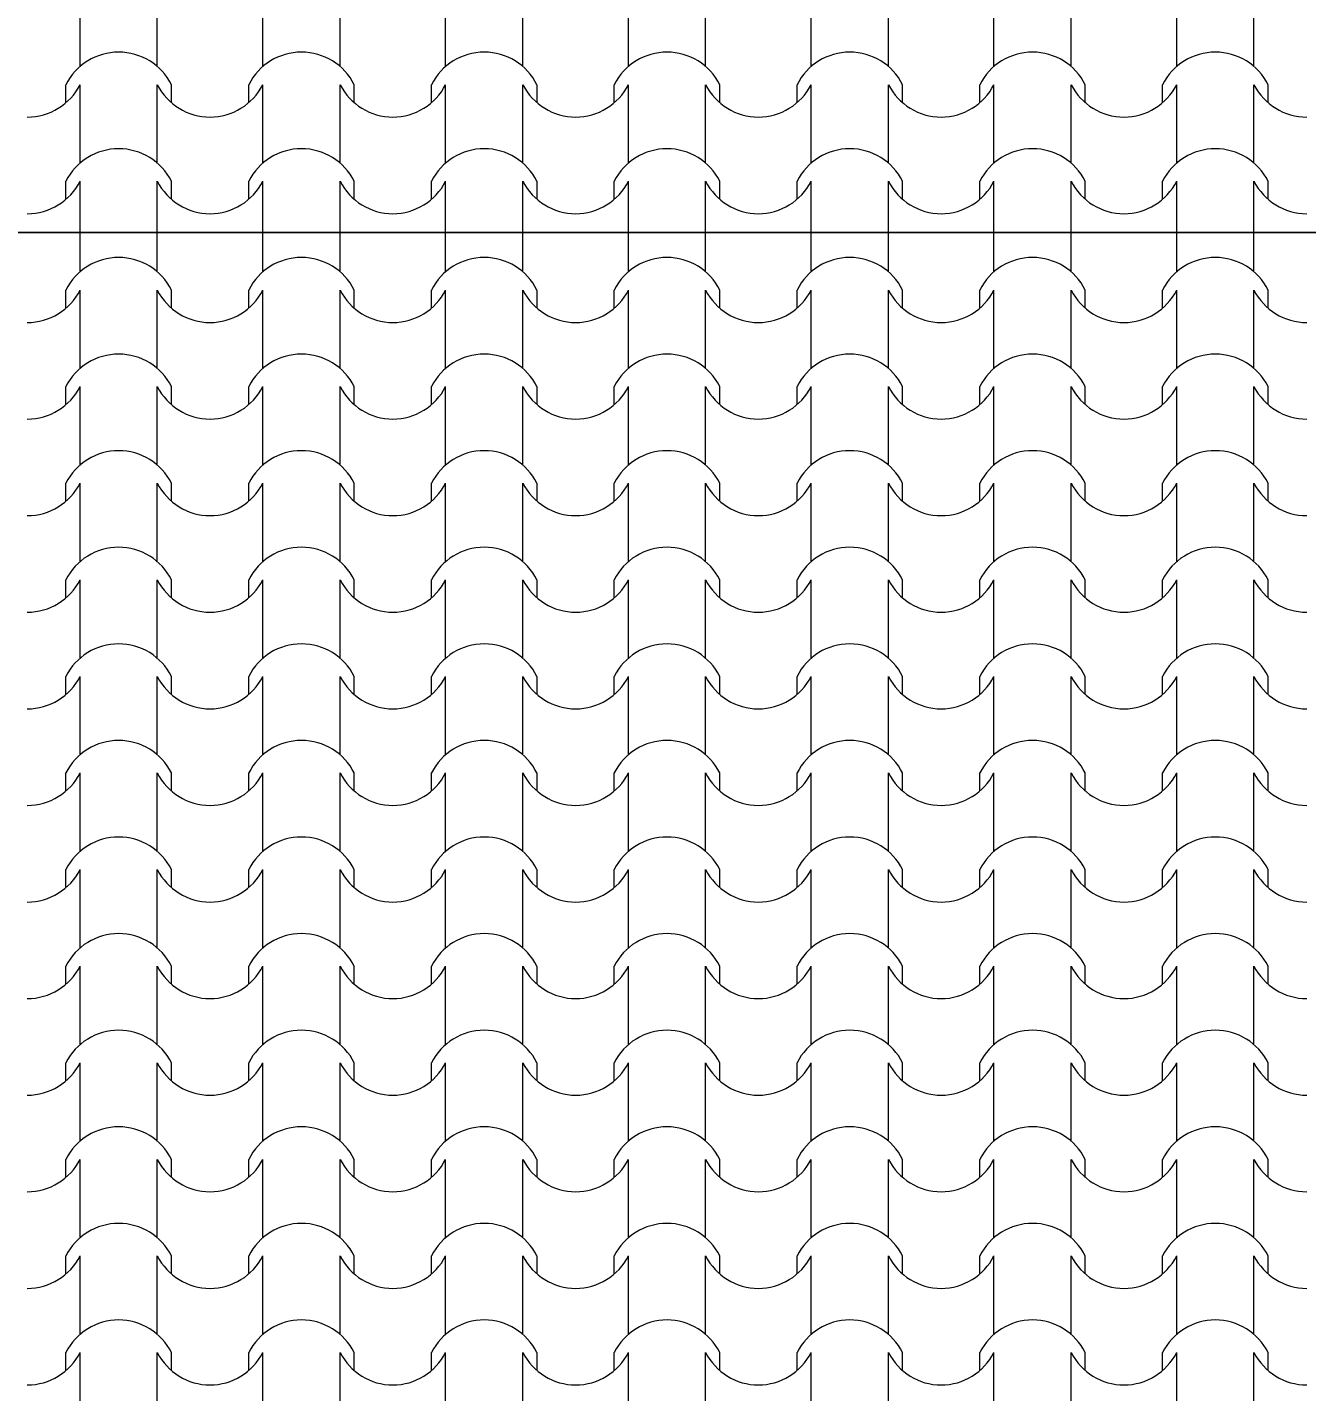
# Model space of a CAD drawing. Header units: feet. Extents: x 2791058 to 2855058, y -67651 to -26651.
# Drawn here: x 2814498 to 2818480, y -53667 to -49419 of the extents above; entities that cross this region are included whole.
import ezdxf

# ---------------------------------------------------------------- set-up
doc = ezdxf.new("R2010")
doc.units = ezdxf.units.FT
doc.header["$MEASUREMENT"] = 0
doc.linetypes.add('Dashed', pattern=[282.222223, 141.111112, -141.111112])
doc.layers.add('Dimensioning - General', color=7, linetype='Continuous')
for name, color, linetype, lineweight in [('Dimensioning - General_Pen_No__1', 7, 'Continuous', 0), ('Model Unit - Zone_Pen_No__101', 252, 'Continuous', 0), ('Structural - Bearing_Pen_No__1', 7, 'Continuous', 0)]:
    doc.layers.add(name, color=color, linetype=linetype, lineweight=lineweight)
doc.layers.add('Structural - Bearing_Pen_No__82', color=7, linetype='Continuous', lineweight=0, true_color=0xaaaaaa)
doc.styles.add('GENERATED_STYLE_2', font='arial.ttf')
doc.dimstyles.new('GENERATED_STYLE__2', dxfattribs={"dimtxt": 250, "dimasz": 190, "dimexe": 0.18, "dimexo": 3, "dimgap": 0.09, "dimtad": 1, "dimtih": 1, "dimtoh": 1, "dimlfac": 0.001, "dimzin": 0, "dimdsep": 46, "dimtxsty": 'GENERATED_STYLE_2', "dimblk": 'ARROWHEAD_2', "dimblk1": 'ARROWHEAD_2', "dimblk2": 'ARROWHEAD_2', "dimcen": 0.09, "dimclrd": 7, "dimclre": 7, "dimclrt": 7, "dimadec": 0, "dimazin": 0, "dimtfac": 1, "dimtdec": 4, "dimtmove": 0, "dimatfit": 3, "dimfxl": 1, "dimtolj": 1, "dimtzin": 0, "dimarcsym": 0})

# ---------------------------------------------------------------- blocks, each defined once
blk = doc.blocks.new('*X1', base_point=(2247653.8, -76425))
at = {"layer": 'Structural - Bearing_Pen_No__82', "color": 253, "linetype": 'Continuous', "lineweight": 0, "true_color": 0xaaaaaa}
for p, q in [((2814661.8, -50180.5), (2814661.8, -50058.5)), ((2814902.2, -50180.5), (2814902.2, -50058.5)), ((2815230.7, -50180.5), (2815230.7, -50058.5)), ((2815471.2, -50180.5), (2815471.2, -50058.5)), ((2815799.7, -50180.5), (2815799.7, -50058.5)), ((2816040.2, -50180.5), (2816040.2, -50058.5)), ((2816368.7, -50180.5), (2816368.7, -50058.5)), ((2816609.1, -50180.5), (2816609.1, -50058.5)), ((2816937.6, -50180.5), (2816937.6, -50058.5)), ((2817178.1, -50180.5), (2817178.1, -50058.5)), ((2817506.6, -50180.5), (2817506.6, -50058.5)), ((2817747, -50180.5), (2817747, -50058.5)), ((2818075.5, -50180.5), (2818075.5, -50058.5)), ((2818316, -50180.5), (2818316, -50058.5)), ((2814617.8, -50293.3), (2814617.8, -50237.3)), ((2814661.8, -50359.2), (2814661.8, -50237.3)), ((2814902.2, -50359.2), (2814902.2, -50237.3)), ((2814946.3, -50293.3), (2814946.3, -50237.3)), ((2815186.7, -50293.3), (2815186.7, -50237.3)), ((2815230.7, -50359.2), (2815230.7, -50237.3)), ((2815471.2, -50359.2), (2815471.2, -50237.3)), ((2815515.2, -50293.3), (2815515.2, -50237.3)), ((2815755.7, -50293.3), (2815755.7, -50237.3)), ((2815799.7, -50359.2), (2815799.7, -50237.3)), ((2816040.2, -50359.2), (2816040.2, -50237.3)), ((2816084.2, -50293.3), (2816084.2, -50237.3)), ((2816324.6, -50293.3), (2816324.6, -50237.3)), ((2816368.7, -50359.2), (2816368.7, -50237.3)), ((2816609.1, -50359.2), (2816609.1, -50237.3)), ((2816653.1, -50293.3), (2816653.1, -50237.3)), ((2816893.6, -50293.3), (2816893.6, -50237.3)), ((2816937.6, -50359.2), (2816937.6, -50237.3)), ((2817178.1, -50359.2), (2817178.1, -50237.3)), ((2817222.1, -50293.3), (2817222.1, -50237.3)), ((2817462.6, -50293.3), (2817462.6, -50237.3)), ((2817506.6, -50359.2), (2817506.6, -50237.3)), ((2817747, -50359.2), (2817747, -50237.3)), ((2817791.1, -50293.3), (2817791.1, -50237.3)), ((2818031.5, -50293.3), (2818031.5, -50237.3)), ((2818075.5, -50359.2), (2818075.5, -50237.3)), ((2818316, -50359.2), (2818316, -50237.3)), ((2818360, -50293.3), (2818360, -50237.3)), ((2814661.8, -50481.2), (2814661.8, -50359.2)), ((2814902.2, -50481.2), (2814902.2, -50359.2)), ((2815230.7, -50481.2), (2815230.7, -50359.2)), ((2815471.2, -50481.2), (2815471.2, -50359.2)), ((2815799.7, -50481.2), (2815799.7, -50359.2)), ((2816040.2, -50481.2), (2816040.2, -50359.2)), ((2816368.7, -50481.2), (2816368.7, -50359.2)), ((2816609.1, -50481.2), (2816609.1, -50359.2)), ((2816937.6, -50481.2), (2816937.6, -50359.2)), ((2817178.1, -50481.2), (2817178.1, -50359.2)), ((2817506.6, -50481.2), (2817506.6, -50359.2)), ((2817747, -50481.2), (2817747, -50359.2)), ((2818075.5, -50481.2), (2818075.5, -50359.2)), ((2818316, -50481.2), (2818316, -50359.2)), ((2814617.8, -50594), (2814617.8, -50538)), ((2814661.8, -50659.9), (2814661.8, -50538)), ((2814902.2, -50659.9), (2814902.2, -50538)), ((2814946.3, -50594), (2814946.3, -50538)), ((2815186.7, -50594), (2815186.7, -50538)), ((2815230.7, -50659.9), (2815230.7, -50538)), ((2815471.2, -50659.9), (2815471.2, -50538)), ((2815515.2, -50594), (2815515.2, -50538)), ((2815755.7, -50594), (2815755.7, -50538)), ((2815799.7, -50659.9), (2815799.7, -50538)), ((2816040.2, -50659.9), (2816040.2, -50538)), ((2816084.2, -50594), (2816084.2, -50538)), ((2816324.6, -50594), (2816324.6, -50538)), ((2816368.7, -50659.9), (2816368.7, -50538)), ((2816609.1, -50659.9), (2816609.1, -50538)), ((2816653.1, -50594), (2816653.1, -50538)), ((2816893.6, -50594), (2816893.6, -50538)), ((2816937.6, -50659.9), (2816937.6, -50538)), ((2817178.1, -50659.9), (2817178.1, -50538)), ((2817222.1, -50594), (2817222.1, -50538)), ((2817462.6, -50594), (2817462.6, -50538)), ((2817506.6, -50659.9), (2817506.6, -50538)), ((2817747, -50659.9), (2817747, -50538)), ((2817791.1, -50594), (2817791.1, -50538)), ((2818031.5, -50594), (2818031.5, -50538)), ((2818075.5, -50659.9), (2818075.5, -50538)), ((2818316, -50659.9), (2818316, -50538)), ((2818360, -50594), (2818360, -50538)), ((2814661.8, -50781.8), (2814661.8, -50659.9)), ((2814902.2, -50781.8), (2814902.2, -50659.9)), ((2815230.7, -50781.8), (2815230.7, -50659.9)), ((2815471.2, -50781.8), (2815471.2, -50659.9)), ((2815799.7, -50781.8), (2815799.7, -50659.9)), ((2816040.2, -50781.8), (2816040.2, -50659.9)), ((2816368.7, -50781.8), (2816368.7, -50659.9)), ((2816609.1, -50781.8), (2816609.1, -50659.9)), ((2816937.6, -50781.8), (2816937.6, -50659.9)), ((2817178.1, -50781.8), (2817178.1, -50659.9)), ((2817506.6, -50781.8), (2817506.6, -50659.9)), ((2817747, -50781.8), (2817747, -50659.9)), ((2818075.5, -50781.8), (2818075.5, -50659.9)), ((2818316, -50781.8), (2818316, -50659.9)), ((2814617.8, -50894.7), (2814617.8, -50838.6)), ((2814661.8, -50960.6), (2814661.8, -50838.6)), ((2814902.2, -50960.6), (2814902.2, -50838.6)), ((2814946.3, -50894.7), (2814946.3, -50838.6)), ((2815186.7, -50894.7), (2815186.7, -50838.6)), ((2815230.7, -50960.6), (2815230.7, -50838.6)), ((2815471.2, -50960.6), (2815471.2, -50838.6)), ((2815515.2, -50894.7), (2815515.2, -50838.6)), ((2815755.7, -50894.7), (2815755.7, -50838.6)), ((2815799.7, -50960.6), (2815799.7, -50838.6)), ((2816040.2, -50960.6), (2816040.2, -50838.6)), ((2816084.2, -50894.7), (2816084.2, -50838.6)), ((2816324.6, -50894.7), (2816324.6, -50838.6)), ((2816368.7, -50960.6), (2816368.7, -50838.6)), ((2816609.1, -50960.6), (2816609.1, -50838.6)), ((2816653.1, -50894.7), (2816653.1, -50838.6)), ((2816893.6, -50894.7), (2816893.6, -50838.6)), ((2816937.6, -50960.6), (2816937.6, -50838.6)), ((2817178.1, -50960.6), (2817178.1, -50838.6)), ((2817222.1, -50894.7), (2817222.1, -50838.6)), ((2817462.6, -50894.7), (2817462.6, -50838.6)), ((2817506.6, -50960.6), (2817506.6, -50838.6)), ((2817747, -50960.6), (2817747, -50838.6)), ((2817791.1, -50894.7), (2817791.1, -50838.6)), ((2818031.5, -50894.7), (2818031.5, -50838.6)), ((2818075.5, -50960.6), (2818075.5, -50838.6)), ((2818316, -50960.6), (2818316, -50838.6)), ((2818360, -50894.7), (2818360, -50838.6)), ((2814661.8, -51082.5), (2814661.8, -50960.6)), ((2814902.2, -51082.5), (2814902.2, -50960.6)), ((2815230.7, -51082.5), (2815230.7, -50960.6)), ((2815471.2, -51082.5), (2815471.2, -50960.6)), ((2815799.7, -51082.5), (2815799.7, -50960.6)), ((2816040.2, -51082.5), (2816040.2, -50960.6)), ((2816368.7, -51082.5), (2816368.7, -50960.6)), ((2816609.1, -51082.5), (2816609.1, -50960.6)), ((2816937.6, -51082.5), (2816937.6, -50960.6)), ((2817178.1, -51082.5), (2817178.1, -50960.6)), ((2817506.6, -51082.5), (2817506.6, -50960.6)), ((2817747, -51082.5), (2817747, -50960.6)), ((2818075.5, -51082.5), (2818075.5, -50960.6)), ((2818316, -51082.5), (2818316, -50960.6)), ((2814617.8, -51195.4), (2814617.8, -51139.3)), ((2814661.8, -51261.2), (2814661.8, -51139.3)), ((2814902.2, -51261.2), (2814902.2, -51139.3)), ((2814946.3, -51195.4), (2814946.3, -51139.3)), ((2815186.7, -51195.4), (2815186.7, -51139.3)), ((2815230.7, -51261.2), (2815230.7, -51139.3)), ((2815471.2, -51261.2), (2815471.2, -51139.3)), ((2815515.2, -51195.4), (2815515.2, -51139.3)), ((2815755.7, -51195.4), (2815755.7, -51139.3)), ((2815799.7, -51261.2), (2815799.7, -51139.3)), ((2816040.2, -51261.2), (2816040.2, -51139.3)), ((2816084.2, -51195.4), (2816084.2, -51139.3)), ((2816324.6, -51195.4), (2816324.6, -51139.3)), ((2816368.7, -51261.2), (2816368.7, -51139.3)), ((2816609.1, -51261.2), (2816609.1, -51139.3)), ((2816653.1, -51195.4), (2816653.1, -51139.3)), ((2816893.6, -51195.4), (2816893.6, -51139.3)), ((2816937.6, -51261.2), (2816937.6, -51139.3)), ((2817178.1, -51261.2), (2817178.1, -51139.3)), ((2817222.1, -51195.4), (2817222.1, -51139.3)), ((2817462.6, -51195.4), (2817462.6, -51139.3)), ((2817506.6, -51261.2), (2817506.6, -51139.3)), ((2817747, -51261.2), (2817747, -51139.3)), ((2817791.1, -51195.4), (2817791.1, -51139.3)), ((2818031.5, -51195.4), (2818031.5, -51139.3)), ((2818075.5, -51261.2), (2818075.5, -51139.3)), ((2818316, -51261.2), (2818316, -51139.3)), ((2818360, -51195.4), (2818360, -51139.3)), ((2814661.8, -51383.2), (2814661.8, -51261.2)), ((2814902.2, -51383.2), (2814902.2, -51261.2)), ((2815230.7, -51383.2), (2815230.7, -51261.2)), ((2815471.2, -51383.2), (2815471.2, -51261.2)), ((2815799.7, -51383.2), (2815799.7, -51261.2)), ((2816040.2, -51383.2), (2816040.2, -51261.2)), ((2816368.7, -51383.2), (2816368.7, -51261.2)), ((2816609.1, -51383.2), (2816609.1, -51261.2)), ((2816937.6, -51383.2), (2816937.6, -51261.2)), ((2817178.1, -51383.2), (2817178.1, -51261.2)), ((2817506.6, -51383.2), (2817506.6, -51261.2)), ((2817747, -51383.2), (2817747, -51261.2)), ((2818075.5, -51383.2), (2818075.5, -51261.2)), ((2818316, -51383.2), (2818316, -51261.2)), ((2814617.8, -51496), (2814617.8, -51440)), ((2814661.8, -51561.9), (2814661.8, -51440)), ((2814902.2, -51561.9), (2814902.2, -51440)), ((2814946.3, -51496), (2814946.3, -51440)), ((2815186.7, -51496), (2815186.7, -51440)), ((2815230.7, -51561.9), (2815230.7, -51440)), ((2815471.2, -51561.9), (2815471.2, -51440)), ((2815515.2, -51496), (2815515.2, -51440)), ((2815755.7, -51496), (2815755.7, -51440)), ((2815799.7, -51561.9), (2815799.7, -51440)), ((2816040.2, -51561.9), (2816040.2, -51440)), ((2816084.2, -51496), (2816084.2, -51440)), ((2816324.6, -51496), (2816324.6, -51440)), ((2816368.7, -51561.9), (2816368.7, -51440)), ((2816609.1, -51561.9), (2816609.1, -51440)), ((2816653.1, -51496), (2816653.1, -51440)), ((2816893.6, -51496), (2816893.6, -51440)), ((2816937.6, -51561.9), (2816937.6, -51440)), ((2817178.1, -51561.9), (2817178.1, -51440)), ((2817222.1, -51496), (2817222.1, -51440)), ((2817462.6, -51496), (2817462.6, -51440)), ((2817506.6, -51561.9), (2817506.6, -51440)), ((2817747, -51561.9), (2817747, -51440)), ((2817791.1, -51496), (2817791.1, -51440)), ((2818031.5, -51496), (2818031.5, -51440)), ((2818075.5, -51561.9), (2818075.5, -51440)), ((2818316, -51561.9), (2818316, -51440)), ((2818360, -51496), (2818360, -51440)), ((2814661.8, -51683.8), (2814661.8, -51561.9)), ((2814902.2, -51683.8), (2814902.2, -51561.9)), ((2815230.7, -51683.8), (2815230.7, -51561.9)), ((2815471.2, -51683.8), (2815471.2, -51561.9)), ((2815799.7, -51683.8), (2815799.7, -51561.9)), ((2816040.2, -51683.8), (2816040.2, -51561.9)), ((2816368.7, -51683.8), (2816368.7, -51561.9)), ((2816609.1, -51683.8), (2816609.1, -51561.9)), ((2816937.6, -51683.8), (2816937.6, -51561.9)), ((2817178.1, -51683.8), (2817178.1, -51561.9)), ((2817506.6, -51683.8), (2817506.6, -51561.9)), ((2817747, -51683.8), (2817747, -51561.9)), ((2818075.5, -51683.8), (2818075.5, -51561.9)), ((2818316, -51683.8), (2818316, -51561.9)), ((2814617.8, -51796.7), (2814617.8, -51740.6)), ((2814661.8, -51862.6), (2814661.8, -51740.6)), ((2814902.2, -51862.6), (2814902.2, -51740.6)), ((2814946.3, -51796.7), (2814946.3, -51740.6)), ((2815186.7, -51796.7), (2815186.7, -51740.6)), ((2815230.7, -51862.6), (2815230.7, -51740.6)), ((2815471.2, -51862.6), (2815471.2, -51740.6)), ((2815515.2, -51796.7), (2815515.2, -51740.6)), ((2815755.7, -51796.7), (2815755.7, -51740.6)), ((2815799.7, -51862.6), (2815799.7, -51740.6)), ((2816040.2, -51862.6), (2816040.2, -51740.6)), ((2816084.2, -51796.7), (2816084.2, -51740.6)), ((2816324.6, -51796.7), (2816324.6, -51740.6)), ((2816368.7, -51862.6), (2816368.7, -51740.6)), ((2816609.1, -51862.6), (2816609.1, -51740.6)), ((2816653.1, -51796.7), (2816653.1, -51740.6)), ((2816893.6, -51796.7), (2816893.6, -51740.6)), ((2816937.6, -51862.6), (2816937.6, -51740.6)), ((2817178.1, -51862.6), (2817178.1, -51740.6)), ((2817222.1, -51796.7), (2817222.1, -51740.6)), ((2817462.6, -51796.7), (2817462.6, -51740.6)), ((2817506.6, -51862.6), (2817506.6, -51740.6)), ((2817747, -51862.6), (2817747, -51740.6)), ((2817791.1, -51796.7), (2817791.1, -51740.6)), ((2818031.5, -51796.7), (2818031.5, -51740.6)), ((2818075.5, -51862.6), (2818075.5, -51740.6)), ((2818316, -51862.6), (2818316, -51740.6)), ((2818360, -51796.7), (2818360, -51740.6)), ((2814661.8, -51984.5), (2814661.8, -51862.6)), ((2814902.2, -51984.5), (2814902.2, -51862.6)), ((2815230.7, -51984.5), (2815230.7, -51862.6)), ((2815471.2, -51984.5), (2815471.2, -51862.6)), ((2815799.7, -51984.5), (2815799.7, -51862.6)), ((2816040.2, -51984.5), (2816040.2, -51862.6)), ((2816368.7, -51984.5), (2816368.7, -51862.6)), ((2816609.1, -51984.5), (2816609.1, -51862.6)), ((2816937.6, -51984.5), (2816937.6, -51862.6)), ((2817178.1, -51984.5), (2817178.1, -51862.6)), ((2817506.6, -51984.5), (2817506.6, -51862.6)), ((2817747, -51984.5), (2817747, -51862.6)), ((2818075.5, -51984.5), (2818075.5, -51862.6)), ((2818316, -51984.5), (2818316, -51862.6)), ((2814617.8, -52097.4), (2814617.8, -52041.3)), ((2814661.8, -52163.3), (2814661.8, -52041.3)), ((2814902.2, -52163.3), (2814902.2, -52041.3)), ((2814946.3, -52097.4), (2814946.3, -52041.3)), ((2815186.7, -52097.4), (2815186.7, -52041.3)), ((2815230.7, -52163.3), (2815230.7, -52041.3)), ((2815471.2, -52163.3), (2815471.2, -52041.3)), ((2815515.2, -52097.4), (2815515.2, -52041.3)), ((2815755.7, -52097.4), (2815755.7, -52041.3)), ((2815799.7, -52163.3), (2815799.7, -52041.3)), ((2816040.2, -52163.3), (2816040.2, -52041.3)), ((2816084.2, -52097.4), (2816084.2, -52041.3)), ((2816324.6, -52097.4), (2816324.6, -52041.3)), ((2816368.7, -52163.3), (2816368.7, -52041.3)), ((2816609.1, -52163.3), (2816609.1, -52041.3)), ((2816653.1, -52097.4), (2816653.1, -52041.3)), ((2816893.6, -52097.4), (2816893.6, -52041.3)), ((2816937.6, -52163.3), (2816937.6, -52041.3)), ((2817178.1, -52163.3), (2817178.1, -52041.3)), ((2817222.1, -52097.4), (2817222.1, -52041.3)), ((2817462.6, -52097.4), (2817462.6, -52041.3)), ((2817506.6, -52163.3), (2817506.6, -52041.3)), ((2817747, -52163.3), (2817747, -52041.3)), ((2817791.1, -52097.4), (2817791.1, -52041.3)), ((2818031.5, -52097.4), (2818031.5, -52041.3)), ((2818075.5, -52163.3), (2818075.5, -52041.3)), ((2818316, -52163.3), (2818316, -52041.3)), ((2818360, -52097.4), (2818360, -52041.3)), ((2814661.8, -52285.2), (2814661.8, -52163.3)), ((2814902.2, -52285.2), (2814902.2, -52163.3)), ((2815230.7, -52285.2), (2815230.7, -52163.3)), ((2815471.2, -52285.2), (2815471.2, -52163.3)), ((2815799.7, -52285.2), (2815799.7, -52163.3)), ((2816040.2, -52285.2), (2816040.2, -52163.3)), ((2816368.7, -52285.2), (2816368.7, -52163.3)), ((2816609.1, -52285.2), (2816609.1, -52163.3)), ((2816937.6, -52285.2), (2816937.6, -52163.3)), ((2817178.1, -52285.2), (2817178.1, -52163.3)), ((2817506.6, -52285.2), (2817506.6, -52163.3)), ((2817747, -52285.2), (2817747, -52163.3)), ((2818075.5, -52285.2), (2818075.5, -52163.3)), ((2818316, -52285.2), (2818316, -52163.3)), ((2814617.8, -52398), (2814617.8, -52342)), ((2814661.8, -52463.9), (2814661.8, -52342)), ((2814902.2, -52463.9), (2814902.2, -52342)), ((2814946.3, -52398), (2814946.3, -52342)), ((2815186.7, -52398), (2815186.7, -52342)), ((2815230.7, -52463.9), (2815230.7, -52342)), ((2815471.2, -52463.9), (2815471.2, -52342)), ((2815515.2, -52398), (2815515.2, -52342)), ((2815755.7, -52398), (2815755.7, -52342)), ((2815799.7, -52463.9), (2815799.7, -52342)), ((2816040.2, -52463.9), (2816040.2, -52342)), ((2816084.2, -52398), (2816084.2, -52342)), ((2816324.6, -52398), (2816324.6, -52342)), ((2816368.7, -52463.9), (2816368.7, -52342)), ((2816609.1, -52463.9), (2816609.1, -52342)), ((2816653.1, -52398), (2816653.1, -52342)), ((2816893.6, -52398), (2816893.6, -52342)), ((2816937.6, -52463.9), (2816937.6, -52342)), ((2817178.1, -52463.9), (2817178.1, -52342)), ((2817222.1, -52398), (2817222.1, -52342)), ((2817462.6, -52398), (2817462.6, -52342)), ((2817506.6, -52463.9), (2817506.6, -52342)), ((2817747, -52463.9), (2817747, -52342)), ((2817791.1, -52398), (2817791.1, -52342)), ((2818031.5, -52398), (2818031.5, -52342)), ((2818075.5, -52463.9), (2818075.5, -52342)), ((2818316, -52463.9), (2818316, -52342)), ((2818360, -52398), (2818360, -52342)), ((2814661.8, -52585.9), (2814661.8, -52463.9)), ((2814902.2, -52585.9), (2814902.2, -52463.9)), ((2815230.7, -52585.9), (2815230.7, -52463.9)), ((2815471.2, -52585.9), (2815471.2, -52463.9)), ((2815799.7, -52585.9), (2815799.7, -52463.9)), ((2816040.2, -52585.9), (2816040.2, -52463.9)), ((2816368.7, -52585.9), (2816368.7, -52463.9)), ((2816609.1, -52585.9), (2816609.1, -52463.9)), ((2816937.6, -52585.9), (2816937.6, -52463.9)), ((2817178.1, -52585.9), (2817178.1, -52463.9)), ((2817506.6, -52585.9), (2817506.6, -52463.9)), ((2817747, -52585.9), (2817747, -52463.9)), ((2818075.5, -52585.9), (2818075.5, -52463.9)), ((2818316, -52585.9), (2818316, -52463.9)), ((2814617.8, -52698.7), (2814617.8, -52642.7)), ((2814661.8, -52764.6), (2814661.8, -52642.7)), ((2814902.2, -52764.6), (2814902.2, -52642.7)), ((2814946.3, -52698.7), (2814946.3, -52642.7)), ((2815186.7, -52698.7), (2815186.7, -52642.7)), ((2815230.7, -52764.6), (2815230.7, -52642.7)), ((2815471.2, -52764.6), (2815471.2, -52642.7)), ((2815515.2, -52698.7), (2815515.2, -52642.7)), ((2815755.7, -52698.7), (2815755.7, -52642.7)), ((2815799.7, -52764.6), (2815799.7, -52642.7)), ((2816040.2, -52764.6), (2816040.2, -52642.7)), ((2816084.2, -52698.7), (2816084.2, -52642.7)), ((2816324.6, -52698.7), (2816324.6, -52642.7)), ((2816368.7, -52764.6), (2816368.7, -52642.7)), ((2816609.1, -52764.6), (2816609.1, -52642.7)), ((2816653.1, -52698.7), (2816653.1, -52642.7)), ((2816893.6, -52698.7), (2816893.6, -52642.7)), ((2816937.6, -52764.6), (2816937.6, -52642.7)), ((2817178.1, -52764.6), (2817178.1, -52642.7)), ((2817222.1, -52698.7), (2817222.1, -52642.7)), ((2817462.6, -52698.7), (2817462.6, -52642.7)), ((2817506.6, -52764.6), (2817506.6, -52642.7)), ((2817747, -52764.6), (2817747, -52642.7)), ((2817791.1, -52698.7), (2817791.1, -52642.7)), ((2818031.5, -52698.7), (2818031.5, -52642.7)), ((2818075.5, -52764.6), (2818075.5, -52642.7)), ((2818316, -52764.6), (2818316, -52642.7)), ((2818360, -52698.7), (2818360, -52642.7)), ((2814661.8, -52886.5), (2814661.8, -52764.6)), ((2814902.2, -52886.5), (2814902.2, -52764.6)), ((2815230.7, -52886.5), (2815230.7, -52764.6)), ((2815471.2, -52886.5), (2815471.2, -52764.6)), ((2815799.7, -52886.5), (2815799.7, -52764.6)), ((2816040.2, -52886.5), (2816040.2, -52764.6)), ((2816368.7, -52886.5), (2816368.7, -52764.6)), ((2816609.1, -52886.5), (2816609.1, -52764.6)), ((2816937.6, -52886.5), (2816937.6, -52764.6)), ((2817178.1, -52886.5), (2817178.1, -52764.6)), ((2817506.6, -52886.5), (2817506.6, -52764.6)), ((2817747, -52886.5), (2817747, -52764.6)), ((2818075.5, -52886.5), (2818075.5, -52764.6)), ((2818316, -52886.5), (2818316, -52764.6)), ((2814617.8, -52999.4), (2814617.8, -52943.3)), ((2814661.8, -53065.3), (2814661.8, -52943.3)), ((2814902.2, -53065.3), (2814902.2, -52943.3)), ((2814946.3, -52999.4), (2814946.3, -52943.3)), ((2815186.7, -52999.4), (2815186.7, -52943.3)), ((2815230.7, -53065.3), (2815230.7, -52943.3)), ((2815471.2, -53065.3), (2815471.2, -52943.3)), ((2815515.2, -52999.4), (2815515.2, -52943.3)), ((2815755.7, -52999.4), (2815755.7, -52943.3)), ((2815799.7, -53065.3), (2815799.7, -52943.3)), ((2816040.2, -53065.3), (2816040.2, -52943.3)), ((2816084.2, -52999.4), (2816084.2, -52943.3)), ((2816324.6, -52999.4), (2816324.6, -52943.3)), ((2816368.7, -53065.3), (2816368.7, -52943.3)), ((2816609.1, -53065.3), (2816609.1, -52943.3)), ((2816653.1, -52999.4), (2816653.1, -52943.3)), ((2816893.6, -52999.4), (2816893.6, -52943.3)), ((2816937.6, -53065.3), (2816937.6, -52943.3)), ((2817178.1, -53065.3), (2817178.1, -52943.3)), ((2817222.1, -52999.4), (2817222.1, -52943.3)), ((2817462.6, -52999.4), (2817462.6, -52943.3)), ((2817506.6, -53065.3), (2817506.6, -52943.3)), ((2817747, -53065.3), (2817747, -52943.3)), ((2817791.1, -52999.4), (2817791.1, -52943.3)), ((2818031.5, -52999.4), (2818031.5, -52943.3)), ((2818075.5, -53065.3), (2818075.5, -52943.3)), ((2818316, -53065.3), (2818316, -52943.3)), ((2818360, -52999.4), (2818360, -52943.3)), ((2814661.8, -53187.2), (2814661.8, -53065.3)), ((2814902.2, -53187.2), (2814902.2, -53065.3)), ((2815230.7, -53187.2), (2815230.7, -53065.3)), ((2815471.2, -53187.2), (2815471.2, -53065.3)), ((2815799.7, -53187.2), (2815799.7, -53065.3)), ((2816040.2, -53187.2), (2816040.2, -53065.3)), ((2816368.7, -53187.2), (2816368.7, -53065.3)), ((2816609.1, -53187.2), (2816609.1, -53065.3)), ((2816937.6, -53187.2), (2816937.6, -53065.3)), ((2817178.1, -53187.2), (2817178.1, -53065.3)), ((2817506.6, -53187.2), (2817506.6, -53065.3)), ((2817747, -53187.2), (2817747, -53065.3)), ((2818075.5, -53187.2), (2818075.5, -53065.3)), ((2818316, -53187.2), (2818316, -53065.3)), ((2814617.8, -53300.1), (2814617.8, -53244)), ((2814661.8, -53365.9), (2814661.8, -53244)), ((2814902.2, -53365.9), (2814902.2, -53244)), ((2814946.3, -53300.1), (2814946.3, -53244)), ((2815186.7, -53300.1), (2815186.7, -53244)), ((2815230.7, -53365.9), (2815230.7, -53244)), ((2815471.2, -53365.9), (2815471.2, -53244)), ((2815515.2, -53300.1), (2815515.2, -53244)), ((2815755.7, -53300.1), (2815755.7, -53244)), ((2815799.7, -53365.9), (2815799.7, -53244)), ((2816040.2, -53365.9), (2816040.2, -53244)), ((2816084.2, -53300.1), (2816084.2, -53244)), ((2816324.6, -53300.1), (2816324.6, -53244)), ((2816368.7, -53365.9), (2816368.7, -53244)), ((2816609.1, -53365.9), (2816609.1, -53244)), ((2816653.1, -53300.1), (2816653.1, -53244)), ((2816893.6, -53300.1), (2816893.6, -53244)), ((2816937.6, -53365.9), (2816937.6, -53244)), ((2817178.1, -53365.9), (2817178.1, -53244)), ((2817222.1, -53300.1), (2817222.1, -53244)), ((2817462.6, -53300.1), (2817462.6, -53244)), ((2817506.6, -53365.9), (2817506.6, -53244)), ((2817747, -53365.9), (2817747, -53244)), ((2817791.1, -53300.1), (2817791.1, -53244)), ((2818031.5, -53300.1), (2818031.5, -53244)), ((2818075.5, -53365.9), (2818075.5, -53244)), ((2818316, -53365.9), (2818316, -53244)), ((2818360, -53300.1), (2818360, -53244)), ((2814661.8, -53487.9), (2814661.8, -53365.9)), ((2814902.2, -53487.9), (2814902.2, -53365.9)), ((2815230.7, -53487.9), (2815230.7, -53365.9)), ((2815471.2, -53487.9), (2815471.2, -53365.9)), ((2815799.7, -53487.9), (2815799.7, -53365.9)), ((2816040.2, -53487.9), (2816040.2, -53365.9)), ((2816368.7, -53487.9), (2816368.7, -53365.9)), ((2816609.1, -53487.9), (2816609.1, -53365.9)), ((2816937.6, -53487.9), (2816937.6, -53365.9)), ((2817178.1, -53487.9), (2817178.1, -53365.9)), ((2817506.6, -53487.9), (2817506.6, -53365.9)), ((2817747, -53487.9), (2817747, -53365.9)), ((2818075.5, -53487.9), (2818075.5, -53365.9)), ((2818316, -53487.9), (2818316, -53365.9)), ((2814617.8, -53600.7), (2814617.8, -53544.7)), ((2814661.8, -53666.6), (2814661.8, -53544.7)), ((2814902.2, -53666.6), (2814902.2, -53544.7)), ((2814946.3, -53600.7), (2814946.3, -53544.7)), ((2815186.7, -53600.7), (2815186.7, -53544.7)), ((2815230.7, -53666.6), (2815230.7, -53544.7)), ((2815471.2, -53666.6), (2815471.2, -53544.7)), ((2815515.2, -53600.7), (2815515.2, -53544.7)), ((2815755.7, -53600.7), (2815755.7, -53544.7)), ((2815799.7, -53666.6), (2815799.7, -53544.7)), ((2816040.2, -53666.6), (2816040.2, -53544.7)), ((2816084.2, -53600.7), (2816084.2, -53544.7)), ((2816324.6, -53600.7), (2816324.6, -53544.7)), ((2816368.7, -53666.6), (2816368.7, -53544.7)), ((2816609.1, -53666.6), (2816609.1, -53544.7)), ((2816653.1, -53600.7), (2816653.1, -53544.7)), ((2816893.6, -53600.7), (2816893.6, -53544.7)), ((2816937.6, -53666.6), (2816937.6, -53544.7)), ((2817178.1, -53666.6), (2817178.1, -53544.7)), ((2817222.1, -53600.7), (2817222.1, -53544.7)), ((2817462.6, -53600.7), (2817462.6, -53544.7)), ((2817506.6, -53666.6), (2817506.6, -53544.7)), ((2817747, -53666.6), (2817747, -53544.7)), ((2817791.1, -53600.7), (2817791.1, -53544.7)), ((2818031.5, -53600.7), (2818031.5, -53544.7)), ((2818075.5, -53666.6), (2818075.5, -53544.7)), ((2818316, -53666.6), (2818316, -53544.7)), ((2818360, -53600.7), (2818360, -53544.7)), ((2814661.8, -53788.6), (2814661.8, -53666.6)), ((2814902.2, -53788.6), (2814902.2, -53666.6)), ((2815230.7, -53788.6), (2815230.7, -53666.6)), ((2815471.2, -53788.6), (2815471.2, -53666.6)), ((2815799.7, -53788.6), (2815799.7, -53666.6)), ((2816040.2, -53788.6), (2816040.2, -53666.6)), ((2816368.7, -53788.6), (2816368.7, -53666.6)), ((2816609.1, -53788.6), (2816609.1, -53666.6)), ((2816937.6, -53788.6), (2816937.6, -53666.6)), ((2817178.1, -53788.6), (2817178.1, -53666.6)), ((2817506.6, -53788.6), (2817506.6, -53666.6)), ((2817747, -53788.6), (2817747, -53666.6)), ((2818075.5, -53788.6), (2818075.5, -53666.6)), ((2818316, -53788.6), (2818316, -53666.6))]:
    blk.add_line(p, q, dxfattribs=at)
for centre, radius, start, end in [((2814782, -50319.9), 183.9, 26.7044, 153.2956), ((2815351, -50319.9), 183.9, 26.7044, 153.2956), ((2815919.9, -50319.9), 183.9, 26.7044, 153.2956), ((2816488.9, -50319.9), 183.9, 26.7044, 153.2956), ((2817057.9, -50319.9), 183.9, 26.7044, 153.2956), ((2817626.8, -50319.9), 183.9, 26.7044, 153.2956), ((2818195.8, -50319.9), 183.9, 26.7044, 153.2956), ((2814497, -50153.4), 184.9, 270.1705, 333.0115), ((2815067, -50153.4), 184.9, 206.9885, 269.8295), ((2815065.9, -50153.4), 184.9, 270.1705, 333.0115), ((2815636, -50153.4), 184.9, 206.9885, 269.8295), ((2815634.9, -50153.4), 184.9, 270.1705, 333.0115), ((2816205, -50153.4), 184.9, 206.9885, 269.8295), ((2816203.9, -50153.4), 184.9, 270.1705, 333.0115), ((2816773.9, -50153.4), 184.9, 206.9885, 269.8295), ((2816772.8, -50153.4), 184.9, 270.1705, 333.0115), ((2817342.9, -50153.4), 184.9, 206.9885, 269.8295), ((2817341.8, -50153.4), 184.9, 270.1705, 333.0115), ((2817911.8, -50153.4), 184.9, 206.9885, 269.8295), ((2817910.7, -50153.4), 184.9, 270.1705, 333.0115), ((2818480.8, -50153.4), 184.9, 206.9885, 269.8295), ((2814782, -50620.6), 183.9, 26.7044, 153.2956), ((2815351, -50620.6), 183.9, 26.7044, 153.2956), ((2815919.9, -50620.6), 183.9, 26.7044, 153.2956), ((2816488.9, -50620.6), 183.9, 26.7044, 153.2956), ((2817057.9, -50620.6), 183.9, 26.7044, 153.2956), ((2817626.8, -50620.6), 183.9, 26.7044, 153.2956), ((2818195.8, -50620.6), 183.9, 26.7044, 153.2956), ((2814497, -50454), 184.9, 270.1705, 333.0115), ((2815067, -50454), 184.9, 206.9885, 269.8295), ((2815065.9, -50454), 184.9, 270.1705, 333.0115), ((2815636, -50454), 184.9, 206.9885, 269.8295), ((2815634.9, -50454), 184.9, 270.1705, 333.0115), ((2816205, -50454), 184.9, 206.9885, 269.8295), ((2816203.9, -50454), 184.9, 270.1705, 333.0115), ((2816773.9, -50454), 184.9, 206.9885, 269.8295), ((2816772.8, -50454), 184.9, 270.1705, 333.0115), ((2817342.9, -50454), 184.9, 206.9885, 269.8295), ((2817341.8, -50454), 184.9, 270.1705, 333.0115), ((2817911.8, -50454), 184.9, 206.9885, 269.8295), ((2817910.7, -50454), 184.9, 270.1705, 333.0115), ((2818480.8, -50454), 184.9, 206.9885, 269.8295), ((2814782, -50921.2), 183.9, 26.7044, 153.2956), ((2815351, -50921.2), 183.9, 26.7044, 153.2956), ((2815919.9, -50921.2), 183.9, 26.7044, 153.2956), ((2816488.9, -50921.2), 183.9, 26.7044, 153.2956), ((2817057.9, -50921.2), 183.9, 26.7044, 153.2956), ((2817626.8, -50921.2), 183.9, 26.7044, 153.2956), ((2818195.8, -50921.2), 183.9, 26.7044, 153.2956), ((2814497, -50754.7), 184.9, 270.1705, 333.0115), ((2815067, -50754.7), 184.9, 206.9885, 269.8295), ((2815065.9, -50754.7), 184.9, 270.1705, 333.0115), ((2815636, -50754.7), 184.9, 206.9885, 269.8295), ((2815634.9, -50754.7), 184.9, 270.1705, 333.0115), ((2816205, -50754.7), 184.9, 206.9885, 269.8295), ((2816203.9, -50754.7), 184.9, 270.1705, 333.0115), ((2816773.9, -50754.7), 184.9, 206.9885, 269.8295), ((2816772.8, -50754.7), 184.9, 270.1705, 333.0115), ((2817342.9, -50754.7), 184.9, 206.9885, 269.8295), ((2817341.8, -50754.7), 184.9, 270.1705, 333.0115), ((2817911.8, -50754.7), 184.9, 206.9885, 269.8295), ((2817910.7, -50754.7), 184.9, 270.1705, 333.0115), ((2818480.8, -50754.7), 184.9, 206.9885, 269.8295), ((2814782, -51221.9), 183.9, 26.7044, 153.2956), ((2815351, -51221.9), 183.9, 26.7044, 153.2956), ((2815919.9, -51221.9), 183.9, 26.7044, 153.2956), ((2816488.9, -51221.9), 183.9, 26.7044, 153.2956), ((2817057.9, -51221.9), 183.9, 26.7044, 153.2956), ((2817626.8, -51221.9), 183.9, 26.7044, 153.2956), ((2818195.8, -51221.9), 183.9, 26.7044, 153.2956), ((2814497, -51055.4), 184.9, 270.1705, 333.0115), ((2815067, -51055.4), 184.9, 206.9885, 269.8295), ((2815065.9, -51055.4), 184.9, 270.1705, 333.0115), ((2815636, -51055.4), 184.9, 206.9885, 269.8295), ((2815634.9, -51055.4), 184.9, 270.1705, 333.0115), ((2816205, -51055.4), 184.9, 206.9885, 269.8295), ((2816203.9, -51055.4), 184.9, 270.1705, 333.0115), ((2816773.9, -51055.4), 184.9, 206.9885, 269.8295), ((2816772.8, -51055.4), 184.9, 270.1705, 333.0115), ((2817342.9, -51055.4), 184.9, 206.9885, 269.8295), ((2817341.8, -51055.4), 184.9, 270.1705, 333.0115), ((2817911.8, -51055.4), 184.9, 206.9885, 269.8295), ((2817910.7, -51055.4), 184.9, 270.1705, 333.0115), ((2818480.8, -51055.4), 184.9, 206.9885, 269.8295), ((2814782, -51522.6), 183.9, 26.7044, 153.2956), ((2815351, -51522.6), 183.9, 26.7044, 153.2956), ((2815919.9, -51522.6), 183.9, 26.7044, 153.2956), ((2816488.9, -51522.6), 183.9, 26.7044, 153.2956), ((2817057.9, -51522.6), 183.9, 26.7044, 153.2956), ((2817626.8, -51522.6), 183.9, 26.7044, 153.2956), ((2818195.8, -51522.6), 183.9, 26.7044, 153.2956), ((2814497, -51356), 184.9, 270.1705, 333.0115), ((2815067, -51356), 184.9, 206.9885, 269.8295), ((2815065.9, -51356), 184.9, 270.1705, 333.0115), ((2815636, -51356), 184.9, 206.9885, 269.8295), ((2815634.9, -51356), 184.9, 270.1705, 333.0115), ((2816205, -51356), 184.9, 206.9885, 269.8295), ((2816203.9, -51356), 184.9, 270.1705, 333.0115), ((2816773.9, -51356), 184.9, 206.9885, 269.8295), ((2816772.8, -51356), 184.9, 270.1705, 333.0115), ((2817342.9, -51356), 184.9, 206.9885, 269.8295), ((2817341.8, -51356), 184.9, 270.1705, 333.0115), ((2817911.8, -51356), 184.9, 206.9885, 269.8295), ((2817910.7, -51356), 184.9, 270.1705, 333.0115), ((2818480.8, -51356), 184.9, 206.9885, 269.8295), ((2814782, -51823.3), 183.9, 26.7044, 153.2956), ((2815351, -51823.3), 183.9, 26.7044, 153.2956), ((2815919.9, -51823.3), 183.9, 26.7044, 153.2956), ((2816488.9, -51823.3), 183.9, 26.7044, 153.2956), ((2817057.9, -51823.3), 183.9, 26.7044, 153.2956), ((2817626.8, -51823.3), 183.9, 26.7044, 153.2956), ((2818195.8, -51823.3), 183.9, 26.7044, 153.2956), ((2814497, -51656.7), 184.9, 270.1705, 333.0115), ((2815067, -51656.7), 184.9, 206.9885, 269.8295), ((2815065.9, -51656.7), 184.9, 270.1705, 333.0115), ((2815636, -51656.7), 184.9, 206.9885, 269.8295), ((2815634.9, -51656.7), 184.9, 270.1705, 333.0115), ((2816205, -51656.7), 184.9, 206.9885, 269.8295), ((2816203.9, -51656.7), 184.9, 270.1705, 333.0115), ((2816773.9, -51656.7), 184.9, 206.9885, 269.8295), ((2816772.8, -51656.7), 184.9, 270.1705, 333.0115), ((2817342.9, -51656.7), 184.9, 206.9885, 269.8295), ((2817341.8, -51656.7), 184.9, 270.1705, 333.0115), ((2817911.8, -51656.7), 184.9, 206.9885, 269.8295), ((2817910.7, -51656.7), 184.9, 270.1705, 333.0115), ((2818480.8, -51656.7), 184.9, 206.9885, 269.8295), ((2814782, -52123.9), 183.9, 26.7044, 153.2956), ((2815351, -52123.9), 183.9, 26.7044, 153.2956), ((2815919.9, -52123.9), 183.9, 26.7044, 153.2956), ((2816488.9, -52123.9), 183.9, 26.7044, 153.2956), ((2817057.9, -52123.9), 183.9, 26.7044, 153.2956), ((2817626.8, -52123.9), 183.9, 26.7044, 153.2956), ((2818195.8, -52123.9), 183.9, 26.7044, 153.2956), ((2814497, -51957.4), 184.9, 270.1705, 333.0115), ((2815067, -51957.4), 184.9, 206.9885, 269.8295), ((2815065.9, -51957.4), 184.9, 270.1705, 333.0115), ((2815636, -51957.4), 184.9, 206.9885, 269.8295), ((2815634.9, -51957.4), 184.9, 270.1705, 333.0115), ((2816205, -51957.4), 184.9, 206.9885, 269.8295), ((2816203.9, -51957.4), 184.9, 270.1705, 333.0115), ((2816773.9, -51957.4), 184.9, 206.9885, 269.8295), ((2816772.8, -51957.4), 184.9, 270.1705, 333.0115), ((2817342.9, -51957.4), 184.9, 206.9885, 269.8295), ((2817341.8, -51957.4), 184.9, 270.1705, 333.0115), ((2817911.8, -51957.4), 184.9, 206.9885, 269.8295), ((2817910.7, -51957.4), 184.9, 270.1705, 333.0115), ((2818480.8, -51957.4), 184.9, 206.9885, 269.8295), ((2814782, -52424.6), 183.9, 26.7044, 153.2956), ((2815351, -52424.6), 183.9, 26.7044, 153.2956), ((2815919.9, -52424.6), 183.9, 26.7044, 153.2956), ((2816488.9, -52424.6), 183.9, 26.7044, 153.2956), ((2817057.9, -52424.6), 183.9, 26.7044, 153.2956), ((2817626.8, -52424.6), 183.9, 26.7044, 153.2956), ((2818195.8, -52424.6), 183.9, 26.7044, 153.2956), ((2814497, -52258.1), 184.9, 270.1705, 333.0115), ((2815067, -52258.1), 184.9, 206.9885, 269.8295), ((2815065.9, -52258.1), 184.9, 270.1705, 333.0115), ((2815636, -52258.1), 184.9, 206.9885, 269.8295), ((2815634.9, -52258.1), 184.9, 270.1705, 333.0115), ((2816205, -52258.1), 184.9, 206.9885, 269.8295), ((2816203.9, -52258.1), 184.9, 270.1705, 333.0115), ((2816773.9, -52258.1), 184.9, 206.9885, 269.8295), ((2816772.8, -52258.1), 184.9, 270.1705, 333.0115), ((2817342.9, -52258.1), 184.9, 206.9885, 269.8295), ((2817341.8, -52258.1), 184.9, 270.1705, 333.0115), ((2817911.8, -52258.1), 184.9, 206.9885, 269.8295), ((2817910.7, -52258.1), 184.9, 270.1705, 333.0115), ((2818480.8, -52258.1), 184.9, 206.9885, 269.8295), ((2814782, -52725.3), 183.9, 26.7044, 153.2956), ((2815351, -52725.3), 183.9, 26.7044, 153.2956), ((2815919.9, -52725.3), 183.9, 26.7044, 153.2956), ((2816488.9, -52725.3), 183.9, 26.7044, 153.2956), ((2817057.9, -52725.3), 183.9, 26.7044, 153.2956), ((2817626.8, -52725.3), 183.9, 26.7044, 153.2956), ((2818195.8, -52725.3), 183.9, 26.7044, 153.2956), ((2814497, -52558.7), 184.9, 270.1705, 333.0115), ((2815067, -52558.7), 184.9, 206.9885, 269.8295), ((2815065.9, -52558.7), 184.9, 270.1705, 333.0115), ((2815636, -52558.7), 184.9, 206.9885, 269.8295), ((2815634.9, -52558.7), 184.9, 270.1705, 333.0115), ((2816205, -52558.7), 184.9, 206.9885, 269.8295), ((2816203.9, -52558.7), 184.9, 270.1705, 333.0115), ((2816773.9, -52558.7), 184.9, 206.9885, 269.8295), ((2816772.8, -52558.7), 184.9, 270.1705, 333.0115), ((2817342.9, -52558.7), 184.9, 206.9885, 269.8295), ((2817341.8, -52558.7), 184.9, 270.1705, 333.0115), ((2817911.8, -52558.7), 184.9, 206.9885, 269.8295), ((2817910.7, -52558.7), 184.9, 270.1705, 333.0115), ((2818480.8, -52558.7), 184.9, 206.9885, 269.8295), ((2814782, -53026), 183.9, 26.7044, 153.2956), ((2815351, -53026), 183.9, 26.7044, 153.2956), ((2815919.9, -53026), 183.9, 26.7044, 153.2956), ((2816488.9, -53026), 183.9, 26.7044, 153.2956), ((2817057.9, -53026), 183.9, 26.7044, 153.2956), ((2817626.8, -53026), 183.9, 26.7044, 153.2956), ((2818195.8, -53026), 183.9, 26.7044, 153.2956), ((2814497, -52859.4), 184.9, 270.1705, 333.0115), ((2815067, -52859.4), 184.9, 206.9885, 269.8295), ((2815065.9, -52859.4), 184.9, 270.1705, 333.0115), ((2815636, -52859.4), 184.9, 206.9885, 269.8295), ((2815634.9, -52859.4), 184.9, 270.1705, 333.0115), ((2816205, -52859.4), 184.9, 206.9885, 269.8295), ((2816203.9, -52859.4), 184.9, 270.1705, 333.0115), ((2816773.9, -52859.4), 184.9, 206.9885, 269.8295), ((2816772.8, -52859.4), 184.9, 270.1705, 333.0115), ((2817342.9, -52859.4), 184.9, 206.9885, 269.8295), ((2817341.8, -52859.4), 184.9, 270.1705, 333.0115), ((2817911.8, -52859.4), 184.9, 206.9885, 269.8295), ((2817910.7, -52859.4), 184.9, 270.1705, 333.0115), ((2818480.8, -52859.4), 184.9, 206.9885, 269.8295), ((2814782, -53326.6), 183.9, 26.7044, 153.2956), ((2815351, -53326.6), 183.9, 26.7044, 153.2956), ((2815919.9, -53326.6), 183.9, 26.7044, 153.2956), ((2816488.9, -53326.6), 183.9, 26.7044, 153.2956), ((2817057.9, -53326.6), 183.9, 26.7044, 153.2956), ((2817626.8, -53326.6), 183.9, 26.7044, 153.2956), ((2818195.8, -53326.6), 183.9, 26.7044, 153.2956), ((2814497, -53160.1), 184.9, 270.1705, 333.0115), ((2815067, -53160.1), 184.9, 206.9885, 269.8295), ((2815065.9, -53160.1), 184.9, 270.1705, 333.0115), ((2815636, -53160.1), 184.9, 206.9885, 269.8295), ((2815634.9, -53160.1), 184.9, 270.1705, 333.0115), ((2816205, -53160.1), 184.9, 206.9885, 269.8295), ((2816203.9, -53160.1), 184.9, 270.1705, 333.0115), ((2816773.9, -53160.1), 184.9, 206.9885, 269.8295), ((2816772.8, -53160.1), 184.9, 270.1705, 333.0115), ((2817342.9, -53160.1), 184.9, 206.9885, 269.8295), ((2817341.8, -53160.1), 184.9, 270.1705, 333.0115), ((2817911.8, -53160.1), 184.9, 206.9885, 269.8295), ((2817910.7, -53160.1), 184.9, 270.1705, 333.0115), ((2818480.8, -53160.1), 184.9, 206.9885, 269.8295), ((2814782, -53627.3), 183.9, 26.7044, 153.2956), ((2815351, -53627.3), 183.9, 26.7044, 153.2956), ((2815919.9, -53627.3), 183.9, 26.7044, 153.2956), ((2816488.9, -53627.3), 183.9, 26.7044, 153.2956), ((2817057.9, -53627.3), 183.9, 26.7044, 153.2956), ((2817626.8, -53627.3), 183.9, 26.7044, 153.2956), ((2818195.8, -53627.3), 183.9, 26.7044, 153.2956), ((2814497, -53460.8), 184.9, 270.1705, 333.0115), ((2815067, -53460.8), 184.9, 206.9885, 269.8295), ((2815065.9, -53460.8), 184.9, 270.1705, 333.0115), ((2815636, -53460.8), 184.9, 206.9885, 269.8295), ((2815634.9, -53460.8), 184.9, 270.1705, 333.0115), ((2816205, -53460.8), 184.9, 206.9885, 269.8295), ((2816203.9, -53460.8), 184.9, 270.1705, 333.0115), ((2816773.9, -53460.8), 184.9, 206.9885, 269.8295), ((2816772.8, -53460.8), 184.9, 270.1705, 333.0115), ((2817342.9, -53460.8), 184.9, 206.9885, 269.8295), ((2817341.8, -53460.8), 184.9, 270.1705, 333.0115), ((2817911.8, -53460.8), 184.9, 206.9885, 269.8295), ((2817910.7, -53460.8), 184.9, 270.1705, 333.0115), ((2818480.8, -53460.8), 184.9, 206.9885, 269.8295)]:
    blk.add_arc(centre, radius, start, end, dxfattribs=at)
blk = doc.blocks.new('Fill_1', base_point=(2247653.8, -74225))
at = {"layer": 'Structural - Bearing_Pen_No__1', "color": 7, "linetype": 'Continuous', "lineweight": 0}
blk.add_line((2820018.2, -50058.5), (2803618.2, -50058.5), dxfattribs=at)
at = {"layer": 'Structural - Bearing_Pen_No__82', "color": 253, "linetype": 'Continuous', "lineweight": 0, "true_color": 0xaaaaaa}
blk.add_blockref('*X1', (2247653.8, -76425), dxfattribs=at)
blk = doc.blocks.new('*X8', base_point=(2247653.8, -76425))
at = {"layer": 'Structural - Bearing_Pen_No__82', "color": 253, "linetype": 'Continuous', "lineweight": 0, "true_color": 0xaaaaaa}
for p, q in [((2814661.8, -49419.3), (2814661.8, -49297.4)), ((2814902.2, -49419.3), (2814902.2, -49297.4)), ((2815230.7, -49419.3), (2815230.7, -49297.4)), ((2815471.2, -49419.3), (2815471.2, -49297.4)), ((2815799.7, -49419.3), (2815799.7, -49297.4)), ((2816040.2, -49419.3), (2816040.2, -49297.4)), ((2816368.7, -49419.3), (2816368.7, -49297.4)), ((2816609.1, -49419.3), (2816609.1, -49297.4)), ((2816937.6, -49419.3), (2816937.6, -49297.4)), ((2817178.1, -49419.3), (2817178.1, -49297.4)), ((2817506.6, -49419.3), (2817506.6, -49297.4)), ((2817747, -49419.3), (2817747, -49297.4)), ((2818075.5, -49419.3), (2818075.5, -49297.4)), ((2818316, -49419.3), (2818316, -49297.4)), ((2814661.8, -49541.2), (2814661.8, -49419.3)), ((2814902.2, -49541.2), (2814902.2, -49419.3)), ((2815230.7, -49541.2), (2815230.7, -49419.3)), ((2815471.2, -49541.2), (2815471.2, -49419.3)), ((2815799.7, -49541.2), (2815799.7, -49419.3)), ((2816040.2, -49541.2), (2816040.2, -49419.3)), ((2816368.7, -49541.2), (2816368.7, -49419.3)), ((2816609.1, -49541.2), (2816609.1, -49419.3)), ((2816937.6, -49541.2), (2816937.6, -49419.3)), ((2817178.1, -49541.2), (2817178.1, -49419.3)), ((2817506.6, -49541.2), (2817506.6, -49419.3)), ((2817747, -49541.2), (2817747, -49419.3)), ((2818075.5, -49541.2), (2818075.5, -49419.3)), ((2818316, -49541.2), (2818316, -49419.3)), ((2814617.8, -49654.1), (2814617.8, -49598)), ((2814661.8, -49720), (2814661.8, -49598)), ((2814902.2, -49720), (2814902.2, -49598)), ((2814946.3, -49654.1), (2814946.3, -49598)), ((2815186.7, -49654.1), (2815186.7, -49598)), ((2815230.7, -49720), (2815230.7, -49598)), ((2815471.2, -49720), (2815471.2, -49598)), ((2815515.2, -49654.1), (2815515.2, -49598)), ((2815755.7, -49654.1), (2815755.7, -49598)), ((2815799.7, -49720), (2815799.7, -49598)), ((2816040.2, -49720), (2816040.2, -49598)), ((2816084.2, -49654.1), (2816084.2, -49598)), ((2816324.6, -49654.1), (2816324.6, -49598)), ((2816368.7, -49720), (2816368.7, -49598)), ((2816609.1, -49720), (2816609.1, -49598)), ((2816653.1, -49654.1), (2816653.1, -49598)), ((2816893.6, -49654.1), (2816893.6, -49598)), ((2816937.6, -49720), (2816937.6, -49598)), ((2817178.1, -49720), (2817178.1, -49598)), ((2817222.1, -49654.1), (2817222.1, -49598)), ((2817462.6, -49654.1), (2817462.6, -49598)), ((2817506.6, -49720), (2817506.6, -49598)), ((2817747, -49720), (2817747, -49598)), ((2817791.1, -49654.1), (2817791.1, -49598)), ((2818031.5, -49654.1), (2818031.5, -49598)), ((2818075.5, -49720), (2818075.5, -49598)), ((2818316, -49720), (2818316, -49598)), ((2818360, -49654.1), (2818360, -49598)), ((2814661.8, -49841.9), (2814661.8, -49720)), ((2814902.2, -49841.9), (2814902.2, -49720)), ((2815230.7, -49841.9), (2815230.7, -49720)), ((2815471.2, -49841.9), (2815471.2, -49720)), ((2815799.7, -49841.9), (2815799.7, -49720)), ((2816040.2, -49841.9), (2816040.2, -49720)), ((2816368.7, -49841.9), (2816368.7, -49720)), ((2816609.1, -49841.9), (2816609.1, -49720)), ((2816937.6, -49841.9), (2816937.6, -49720)), ((2817178.1, -49841.9), (2817178.1, -49720)), ((2817506.6, -49841.9), (2817506.6, -49720)), ((2817747, -49841.9), (2817747, -49720)), ((2818075.5, -49841.9), (2818075.5, -49720)), ((2818316, -49841.9), (2818316, -49720)), ((2814617.8, -49954.8), (2814617.8, -49898.7)), ((2814661.8, -50020.6), (2814661.8, -49898.7)), ((2814902.2, -50020.6), (2814902.2, -49898.7)), ((2814946.3, -49954.8), (2814946.3, -49898.7)), ((2815186.7, -49954.8), (2815186.7, -49898.7)), ((2815230.7, -50020.6), (2815230.7, -49898.7)), ((2815471.2, -50020.6), (2815471.2, -49898.7)), ((2815515.2, -49954.8), (2815515.2, -49898.7)), ((2815755.7, -49954.8), (2815755.7, -49898.7)), ((2815799.7, -50020.6), (2815799.7, -49898.7)), ((2816040.2, -50020.6), (2816040.2, -49898.7)), ((2816084.2, -49954.8), (2816084.2, -49898.7)), ((2816324.6, -49954.8), (2816324.6, -49898.7)), ((2816368.7, -50020.6), (2816368.7, -49898.7)), ((2816609.1, -50020.6), (2816609.1, -49898.7)), ((2816653.1, -49954.8), (2816653.1, -49898.7)), ((2816893.6, -49954.8), (2816893.6, -49898.7)), ((2816937.6, -50020.6), (2816937.6, -49898.7)), ((2817178.1, -50020.6), (2817178.1, -49898.7)), ((2817222.1, -49954.8), (2817222.1, -49898.7)), ((2817462.6, -49954.8), (2817462.6, -49898.7)), ((2817506.6, -50020.6), (2817506.6, -49898.7)), ((2817747, -50020.6), (2817747, -49898.7)), ((2817791.1, -49954.8), (2817791.1, -49898.7)), ((2818031.5, -49954.8), (2818031.5, -49898.7)), ((2818075.5, -50020.6), (2818075.5, -49898.7)), ((2818316, -50020.6), (2818316, -49898.7)), ((2818360, -49954.8), (2818360, -49898.7)), ((2814661.8, -50058.5), (2814661.8, -50020.6)), ((2814902.2, -50058.5), (2814902.2, -50020.6)), ((2815230.7, -50058.5), (2815230.7, -50020.6)), ((2815471.2, -50058.5), (2815471.2, -50020.6)), ((2815799.7, -50058.5), (2815799.7, -50020.6)), ((2816040.2, -50058.5), (2816040.2, -50020.6)), ((2816368.7, -50058.5), (2816368.7, -50020.6)), ((2816609.1, -50058.5), (2816609.1, -50020.6)), ((2816937.6, -50058.5), (2816937.6, -50020.6)), ((2817178.1, -50058.5), (2817178.1, -50020.6)), ((2817506.6, -50058.5), (2817506.6, -50020.6)), ((2817747, -50058.5), (2817747, -50020.6)), ((2818075.5, -50058.5), (2818075.5, -50020.6)), ((2818316, -50058.5), (2818316, -50020.6))]:
    blk.add_line(p, q, dxfattribs=at)
for centre, radius, start, end in [((2814782, -49680.7), 183.9, 26.7044, 153.2956), ((2815351, -49680.7), 183.9, 26.7044, 153.2956), ((2815919.9, -49680.7), 183.9, 26.7044, 153.2956), ((2816488.9, -49680.7), 183.9, 26.7044, 153.2956), ((2817057.9, -49680.7), 183.9, 26.7044, 153.2956), ((2817626.8, -49680.7), 183.9, 26.7044, 153.2956), ((2818195.8, -49680.7), 183.9, 26.7044, 153.2956), ((2814497, -49514.1), 184.9, 270.1705, 333.0115), ((2815067, -49514.1), 184.9, 206.9885, 269.8295), ((2815065.9, -49514.1), 184.9, 270.1705, 333.0115), ((2815636, -49514.1), 184.9, 206.9885, 269.8295), ((2815634.9, -49514.1), 184.9, 270.1705, 333.0115), ((2816205, -49514.1), 184.9, 206.9885, 269.8295), ((2816203.9, -49514.1), 184.9, 270.1705, 333.0115), ((2816773.9, -49514.1), 184.9, 206.9885, 269.8295), ((2816772.8, -49514.1), 184.9, 270.1705, 333.0115), ((2817342.9, -49514.1), 184.9, 206.9885, 269.8295), ((2817341.8, -49514.1), 184.9, 270.1705, 333.0115), ((2817911.8, -49514.1), 184.9, 206.9885, 269.8295), ((2817910.7, -49514.1), 184.9, 270.1705, 333.0115), ((2818480.8, -49514.1), 184.9, 206.9885, 269.8295), ((2814782, -49981.3), 183.9, 26.7044, 153.2956), ((2815351, -49981.3), 183.9, 26.7044, 153.2956), ((2815919.9, -49981.3), 183.9, 26.7044, 153.2956), ((2816488.9, -49981.3), 183.9, 26.7044, 153.2956), ((2817057.9, -49981.3), 183.9, 26.7044, 153.2956), ((2817626.8, -49981.3), 183.9, 26.7044, 153.2956), ((2818195.8, -49981.3), 183.9, 26.7044, 153.2956), ((2814497, -49814.8), 184.9, 270.1705, 333.0115), ((2815067, -49814.8), 184.9, 206.9885, 269.8295), ((2815065.9, -49814.8), 184.9, 270.1705, 333.0115), ((2815636, -49814.8), 184.9, 206.9885, 269.8295), ((2815634.9, -49814.8), 184.9, 270.1705, 333.0115), ((2816205, -49814.8), 184.9, 206.9885, 269.8295), ((2816203.9, -49814.8), 184.9, 270.1705, 333.0115), ((2816773.9, -49814.8), 184.9, 206.9885, 269.8295), ((2816772.8, -49814.8), 184.9, 270.1705, 333.0115), ((2817342.9, -49814.8), 184.9, 206.9885, 269.8295), ((2817341.8, -49814.8), 184.9, 270.1705, 333.0115), ((2817911.8, -49814.8), 184.9, 206.9885, 269.8295), ((2817910.7, -49814.8), 184.9, 270.1705, 333.0115), ((2818480.8, -49814.8), 184.9, 206.9885, 269.8295)]:
    blk.add_arc(centre, radius, start, end, dxfattribs=at)
blk = doc.blocks.new('Fill_4', base_point=(2247653.8, -74225))
at = {"layer": 'Structural - Bearing_Pen_No__1', "color": 7, "linetype": 'Continuous', "lineweight": 0}
blk.add_line((2803618.2, -50058.5), (2820068.2, -50058.5), dxfattribs=at)
at = {"layer": 'Structural - Bearing_Pen_No__82', "color": 253, "linetype": 'Continuous', "lineweight": 0, "true_color": 0xaaaaaa}
blk.add_blockref('*X8', (2247653.8, -76425), dxfattribs=at)
blk = doc.blocks.new('*D143', base_point=(2247653.8, -76425))
at = {"layer": 'Dimensioning - General_Pen_No__1', "color": 7, "linetype": 'Continuous', "lineweight": 0, "transparency": 16777216}
for p, q in [((2820068.2, -59739.1), (2820068.2, -60114.1)), ((2835668.2, -59739.1), (2835668.2, -60114.1)), ((2819996, -60051.6), (2820140.3, -59801.6)), ((2835596, -60051.6), (2835740.3, -59801.6)), ((2820068.2, -59926.6), (2803568.2, -59926.6)), ((2835668.2, -59926.6), (2820068.2, -59926.6)), ((2835790.4, -59926.6), (2835668.2, -59926.6))]:
    blk.add_line(p, q, dxfattribs=at)
at = {"layer": 'Dimensioning - General_Pen_No__1', "color": 7, "lineweight": 0, "transparency": 16777216, "insert": (2827440.7, -59876.6), "char_height": 250, "attachment_point": 7, "style": 'GENERATED_STYLE_2'}
blk.add_mtext('\\A1;15.60', dxfattribs=at)
blk = doc.blocks.new('ARROWHEAD_2')
at = {"color": 0, "linetype": 'Continuous', "lineweight": 0}
for p, q in [((-0.378, -0.655), (0.378, 0.655)), ((0, 0), (-1, 0))]:
    blk.add_line(p, q, dxfattribs=at)

msp = doc.modelspace()

# ---------------------------------------------------------------- linework, layer by layer
at = {"layer": 'Model Unit - Zone_Pen_No__101', "color": 252, "linetype": 'Dashed', "lineweight": 0}
msp.add_line((2804018.173, -50058.549), (2819618.173, -50058.549), dxfattribs=at)

# ---------------------------------------------------------------- block references
at = {"layer": 'Structural - Bearing_Pen_No__82', "color": 253, "linetype": 'Continuous', "lineweight": 0, "true_color": 0xaaaaaa}
for name in ['Fill_4', 'Fill_1']:
    msp.add_blockref(name, (2247653.822, -74224.967), dxfattribs=at)

# ---------------------------------------------------------------- dimensions: what is measured, and where the dimension line sits
at = {"layer": 'Dimensioning - General', "color": 7, "linetype": 'Continuous', "lineweight": 0}
dim = msp.add_linear_dim(base=(2820068.173, -59926.593), p1=(2835668.173, -49608.549), p2=(2820068.173, -56158.549), angle=180, dimstyle='GENERATED_STYLE__2', dxfattribs=at)
dim.commit()
dim.dimension.update_dxf_attribs({"geometry": '*D143', "text_midpoint": (2827860.745, -59751.593), "dimtype": 160})

doc.saveas('drawing.dxf')
